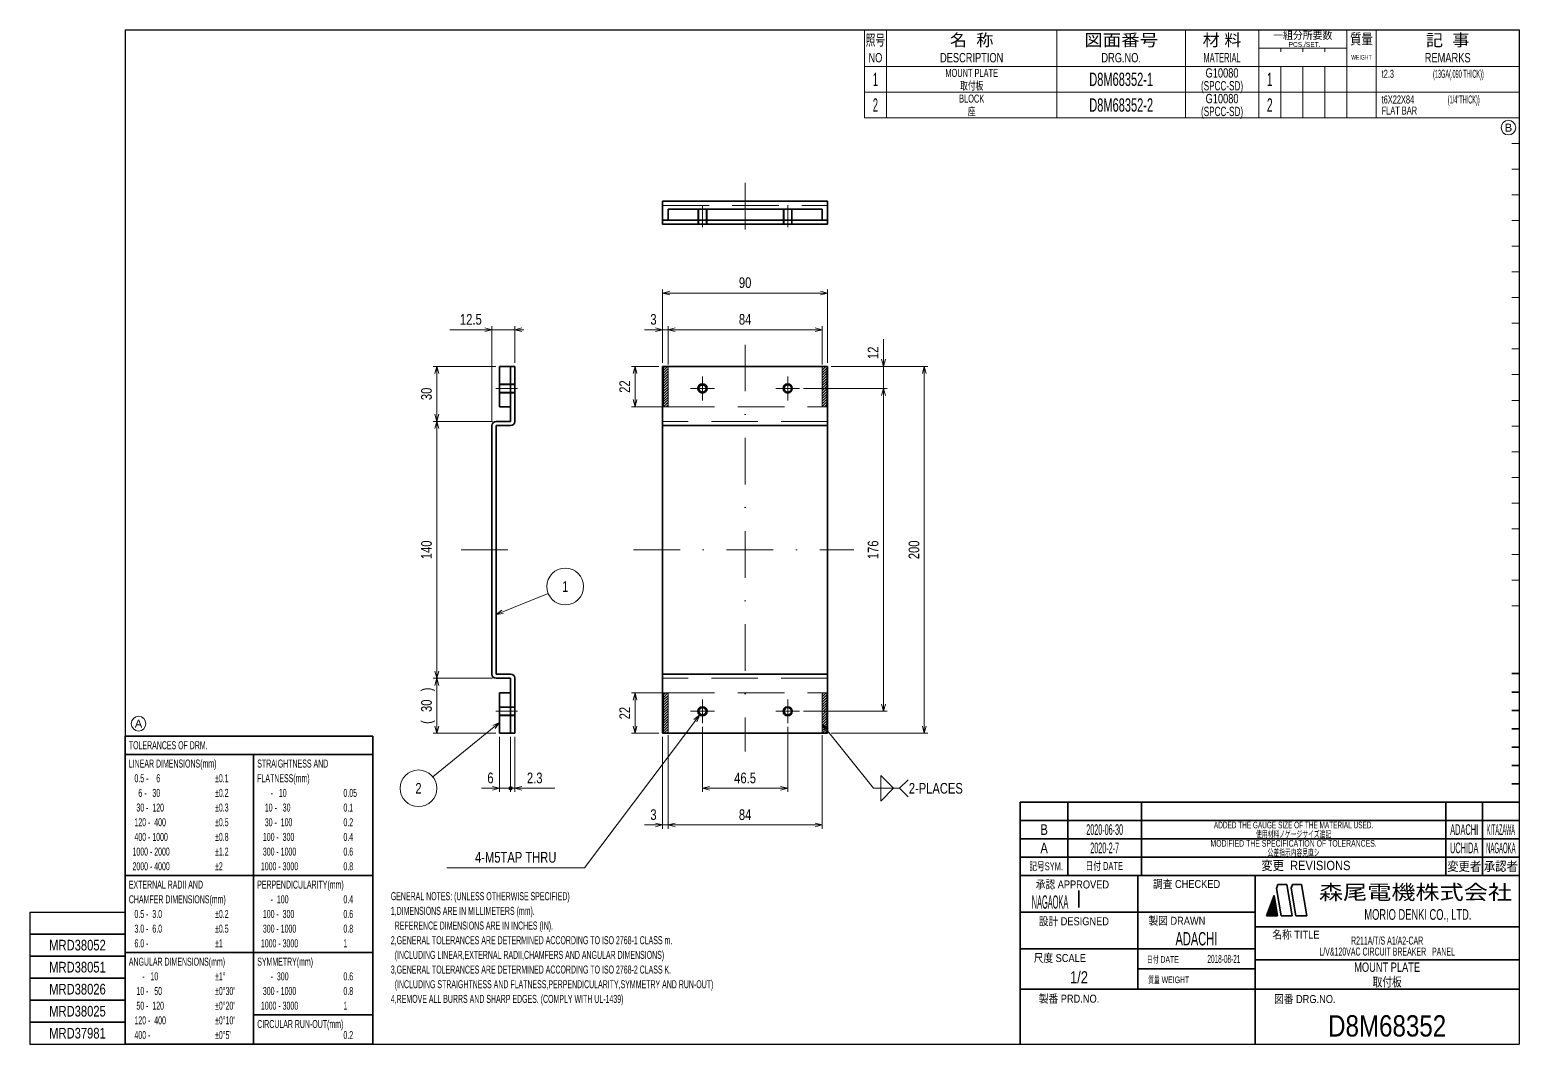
# Model space of a CAD drawing. Header units: millimetres. Extents: x 7 to 913, y 10 to 287.
# Drawn here: x 7 to 413, y 10.2 to 286.8 of the extents above; entities that cross this region are included whole.
import ezdxf
from ezdxf.enums import TextEntityAlignment as Align

# ---------------------------------------------------------------- set-up
doc = ezdxf.new("R2010")
doc.units = ezdxf.units.MM
for name, pattern in [('DASHDOT', [25.3, 12.7, -6.3, 0, -6.3]), ('DASHED', [19, 12.7, -6.3]), ('DIVIDE', [31.6, 12.7, -6.3, 0, -6.3, 0, -6.3])]:
    doc.linetypes.add(name, pattern=pattern)
for name, color, linetype in [('GR1_06', 7, 'Continuous'), ('GR1_15', 7, 'Continuous'), ('GR1_16', 7, 'Continuous'), ('図面枠D8M', 7, 'Continuous'), ('表題、部品表_02', 7, 'Continuous'), ('表題、部品表_03', 7, 'Continuous'), ('表題、部品表_Layer1', 7, 'Continuous')]:
    doc.layers.add(name, color=color, linetype=linetype)
doc.styles.add('HG丸ｺﾞｼｯｸM-PRO', font='')
doc.styles.get('HG丸ｺﾞｼｯｸM-PRO').set_extended_font_data('HG丸ｺﾞｼｯｸM-PRO')
pattern_1 = [(45, (0, 0), (-0.3535534, 0.3535534), [])]

# ---------------------------------------------------------------- blocks, each defined once
blk = doc.blocks.new('BLKF024')
at = {"layer": '図面枠D8M', "color": 4, "linetype": 'Continuous', "lineweight": 13}
for p, q in [((344.778471, 46.998727), (346.524087, 48.744343)), ((344.8594, 47.221078), (346.502888, 48.864566)), ((344.940329, 47.443428), (346.48169, 48.984789)), ((345.021258, 47.665778), (346.460491, 49.105012)), ((345.102186, 47.888128), (346.439293, 49.225235)), ((345.183115, 48.110479), (346.418094, 49.345457)), ((345.264044, 48.332829), (346.396896, 49.46568)), ((345.344973, 48.555179), (346.375697, 49.585903)), ((345.425902, 48.777529), (346.354499, 49.706126)), ((345.506831, 48.999879), (346.3333, 49.826349)), ((345.58776, 49.22223), (346.312102, 49.946572)), ((345.668689, 49.44458), (346.290903, 50.066794)), ((345.749617, 49.66693), (346.269705, 50.187017)), ((345.830546, 49.88928), (346.248506, 50.30724)), ((345.911475, 50.111631), (346.227307, 50.427463)), ((345.992404, 50.333981), (346.206109, 50.547686)), ((346.073333, 50.556331), (346.18491, 50.667909)), ((346.154262, 50.778681), (346.163712, 50.788131)), ((344.157871, 45.246757), (346.693675, 47.782561)), ((344.211969, 45.442276), (346.672477, 47.902784)), ((344.292898, 45.664626), (346.651278, 48.023006)), ((344.299292, 45.246757), (346.714874, 47.662338)), ((344.373827, 45.886976), (346.63008, 48.143229)), ((344.440714, 45.246757), (346.736072, 47.542115)), ((344.454756, 46.109327), (346.608881, 48.263452)), ((344.535684, 46.331677), (346.587682, 48.383675)), ((344.582135, 45.246757), (346.757271, 47.421892)), ((344.616613, 46.554027), (346.566484, 48.503898)), ((344.697542, 46.776377), (346.545285, 48.624121)), ((344.723556, 45.246757), (346.778469, 47.301669)), ((344.864978, 45.246757), (346.799668, 47.181447)), ((345.006399, 45.246757), (346.820866, 47.061224)), ((345.147821, 45.246757), (346.842065, 46.941001)), ((345.289242, 45.246757), (346.863263, 46.820778)), ((345.430663, 45.246757), (346.884462, 46.700555)), ((345.572085, 45.246757), (346.90566, 46.580332)), ((345.713506, 45.246757), (346.926859, 46.46011)), ((345.854927, 45.246757), (346.948057, 46.339887)), ((345.996349, 45.246757), (346.969256, 46.219664)), ((346.13777, 45.246757), (346.990455, 46.099441)), ((346.279191, 45.246757), (347.011653, 45.979218)), ((346.420613, 45.246757), (347.032852, 45.858995)), ((346.562034, 45.246757), (347.05405, 45.738773)), ((346.703455, 45.246757), (347.075249, 45.61855)), ((346.844877, 45.246757), (347.096447, 45.498327)), ((346.986298, 45.246757), (347.117646, 45.378104)), ((347.12772, 45.246757), (347.138844, 45.257881))]:
    blk.add_line(p, q, dxfattribs=at)
blk = doc.blocks.new('BLKF023')
at = {"layer": '図面枠D8M', "color": 2, "linetype": 'Continuous', "lineweight": 25}
for p, q in [((33, 286.75), (413, 286.75)), ((33, 286.75), (33, 10.25)), ((413, 286.75), (413, 10.25)), ((7, 46.25), (7, 10.25)), ((7, 46.25), (33, 46.25)), ((7, 10.25), (413, 10.25))]:
    blk.add_line(p, q, dxfattribs=at)
at = {"layer": '図面枠D8M', "color": 4, "linetype": 'Continuous', "lineweight": 13}
for p, q in [((413, 269.75), (411, 269.75)), ((413, 262.75), (411, 262.75)), ((413, 255.75), (411, 255.75)), ((413, 248.75), (411, 248.75)), ((413, 241.75), (411, 241.75)), ((413, 234.75), (411, 234.75)), ((413, 227.75), (411, 227.75)), ((413, 220.75), (411, 220.75)), ((413, 213.75), (411, 213.75)), ((413, 206.75), (411, 206.75)), ((413, 199.75), (411, 199.75)), ((413, 192.75), (411, 192.75)), ((413, 185.75), (411, 185.75)), ((413, 178.75), (411, 178.75)), ((413, 171.75), (411, 171.75)), ((413, 164.75), (411, 164.75)), ((413, 157.75), (411, 157.75)), ((413, 150.75), (411, 150.75)), ((413, 143.75), (411, 143.75)), ((413, 136.75), (411, 136.75)), ((411, 129.75), (413, 129.75))]:
    blk.add_line(p, q, dxfattribs=at)
at = {"layer": '図面枠D8M', "color": 3, "linetype": 'Continuous', "lineweight": 35}
for p, q in [((413, 111.25), (411, 111.25)), ((413, 106.25), (411, 106.25)), ((413, 101.25), (411, 101.25)), ((413, 96.25), (411, 96.25)), ((413, 91.25), (411, 91.25)), ((413, 86.25), (411, 86.25)), ((413, 81.25), (411, 81.25)), ((277, 76.25), (413, 76.25)), ((277, 76.25), (277, 10.25)), ((290, 76.25), (290, 56.25)), ((310, 76.25), (310, 56.25)), ((393, 76.25), (393, 56.25)), ((403, 76.25), (403, 56.25)), ((277, 71.25), (413, 71.25)), ((277, 66.25), (413, 66.25)), ((277, 61.25), (413, 61.25)), ((277, 56.25), (413, 56.25)), ((309, 56.25), (309, 25.25)), ((341, 56.25), (341, 10.25)), ((346.84, 52.65), (347.23, 53.75)), ((347.23, 53.75), (349.64, 53.75)), ((351.14, 45.25), (349.64, 53.75)), ((351.18, 53.75), (350.82, 52.76)), ((351.18, 53.75), (353.64, 53.75)), ((355.14, 45.25), (353.64, 53.75)), ((293, 52.17), (293, 47.48)), ((344.14, 45.25), (346.16, 50.8)), ((347.14, 45.25), (346.16, 50.8)), ((348.14, 45.25), (346.84, 52.65)), ((352.14, 45.25), (350.82, 52.76)), ((277, 46.25), (341, 46.25)), ((344.14, 45.25), (347.14, 45.25)), ((348.14, 45.25), (351.14, 45.25)), ((352.14, 45.25), (355.14, 45.25)), ((341, 42.25), (413, 42.25)), ((7, 40.25), (33, 40.25)), ((7, 34.25), (33, 34.25)), ((277, 36.25), (341, 36.25)), ((341, 33.25), (413, 33.25)), ((309, 30.75), (341, 30.75)), ((7, 28.25), (33, 28.25)), ((277, 25.25), (413, 25.25)), ((7, 22.25), (33, 22.25)), ((33, 16.25), (7, 16.25))]:
    blk.add_line(p, q, dxfattribs=at)
at = {"layer": '図面枠D8M', "color": 4, "linetype": 'Continuous', "lineweight": 13}
blk.add_blockref('BLKF024', (0, 0), dxfattribs=at)
at = {"layer": '図面枠D8M', "color": 4, "linetype": 'Continuous', "lineweight": 13, "style": 'HG丸ｺﾞｼｯｸM-PRO'}
for s, height, width, p in [('記号SYM.', 2.182, 0.69227, (284.03, 58.74)), ('日付 DATE', 2.182, 0.692507, (299.87, 58.83)), ('変更  REVISIONS', 2.5455, 0.887352, (354.85, 58.97)), ('変更者', 2.545, 0.887717, (398, 58.75)), ('承認者', 2.545, 0.887717, (408, 58.75)), ('承認 APPROVED', 2.1818, 0.863151, (291.21, 53.79)), ('調査 CHECKED', 2.182, 0.863174, (322.34, 53.92)), ('設計 DESIGNED', 2.1818, 0.862613, (291.61, 43.76)), ('製図 DRAWN', 2.182, 0.863099, (319.7, 43.9)), ('名称 TITLE', 2.182, 0.862489, (352.13, 40.11)), ('尺度 SCALE', 2.182, 0.862581, (287.78, 33.74)), ('日付 DATE', 1.818, 0.618255, (315.88, 33.34)), ('質量 WEIGHT', 1.818, 0.618812, (317.46, 27.8)), ('製番 PRD.NO.', 2.182, 0.863299, (290.29, 22.66)), ('図番 DRG.NO.', 2.182, 0.863083, (354.56, 22.56))]:
    blk.add_text(s, height=height, dxfattribs=dict(at, width=width)).set_placement(p, align=Align.MIDDLE_CENTER)
at = {"layer": '図面枠D8M', "color": 2, "linetype": 'Continuous', "lineweight": 25, "style": 'HG丸ｺﾞｼｯｸM-PRO', "width": 1.206081}
blk.add_text('森尾電機株式会社', height=4, dxfattribs=at).set_placement((384.72, 51.68), align=Align.MIDDLE_CENTER)
at = {"layer": '図面枠D8M', "color": 3, "linetype": 'Continuous', "lineweight": 35, "style": 'HG丸ｺﾞｼｯｸM-PRO', "width": 0.652197}
blk.add_text('MORIO DENKI CO., LTD.', height=2.9091, dxfattribs=at).set_placement((385.38, 45.61), align=Align.MIDDLE_CENTER)
blk = doc.blocks.new('BLKF025')
at = {"layer": '図面枠D8M', "color": 3, "linetype": 'Continuous', "lineweight": 35, "style": 'HG丸ｺﾞｼｯｸM-PRO'}
for s, height, width, p in [('B', 2.91, 0.78204, (283.5, 68.75)), ('2020-06-30', 2.909, 0.488281, (300, 68.75)), ('ADDED THE GAUGE SIZE OF THE MATERIAL USED.', 1.8182, 0.578029, (351.5, 70)), ('ADACHI', 2.909, 0.415454, (398, 68.75)), ('KITAZAWA', 2.909, 0.308644, (408, 68.75)), ('A', 2.91, 0.782973, (283.5, 63.75)), ('2020-2-7', 2.909, 0.488281, (300, 63.75)), ('MODIFIED THE SPECIFICATION OF TOLERANCES.', 1.8182, 0.618603, (351.5, 65)), ('UCHIDA', 2.909, 0.415827, (398, 63.75)), ('NAGAOKA', 2.909, 0.334453, (408, 63.75)), ('NAGAOKA', 3.636, 0.414524, (285.11, 49)), ('ADACHI', 3.636, 0.619335, (325, 39)), ('L/V&120VAC CIRCUIT BREAKER\u3000PANEL', 2.1818, 0.522042, (377, 35.5)), ('R211A/T/S A1/A2-CAR', 2.1818, 0.521924, (377, 38.5)), ('2018-08-21', 2.182, 0.482412, (332.5, 33.5)), ('MOUNT PLATE', 2.5455, 0.741539, (377, 31.25)), ('1/2', 3.273, 0.80628, (293, 28.5)), ('D8M68352', 5.818, 0.845432, (377, 15.25))]:
    blk.add_text(s, height=height, dxfattribs=dict(at, width=width)).set_placement(p, align=Align.MIDDLE_CENTER)
blk = doc.blocks.new('BLKF026')
at = {"layer": '表題、部品表_02', "color": 4, "linetype": 'Continuous', "lineweight": 13}
for p, q in [((234.5, 276.75), (234.5, 269.75)), ((234.5, 276.75), (413, 276.75)), ((240.5, 276.75), (240.5, 269.75)), ((287, 276.75), (287, 269.75)), ((322, 276.75), (322, 269.75)), ((342, 276.75), (342, 269.75)), ((348, 276.75), (348, 269.75)), ((354, 276.75), (354, 269.75)), ((360, 269.75), (360, 276.75)), ((366, 276.75), (366, 269.75)), ((374, 276.75), (374, 269.75)), ((413, 276.75), (413, 269.75)), ((234.5, 269.75), (413, 269.75))]:
    blk.add_line(p, q, dxfattribs=at)
blk = doc.blocks.new('BLKF028')
at = {"layer": '表題、部品表_02', "color": 4, "linetype": 'Continuous', "lineweight": 13}
for p, q in [((234.5, 269.75), (234.5, 262.75)), ((234.5, 269.75), (413, 269.75)), ((240.5, 269.75), (240.5, 262.75)), ((287, 269.75), (287, 262.75)), ((322, 269.75), (322, 262.75)), ((342, 269.75), (342, 262.75)), ((348, 269.75), (348, 262.75)), ((354, 269.75), (354, 262.75)), ((360, 262.75), (360, 269.75)), ((366, 269.75), (366, 262.75)), ((374, 269.75), (374, 262.75)), ((413, 269.75), (413, 262.75)), ((234.5, 262.75), (413, 262.75))]:
    blk.add_line(p, q, dxfattribs=at)
blk = doc.blocks.new('BLKF030')
at = {"layer": 'GR1_06', "color": 3, "linetype": 'Continuous', "lineweight": 35}
for p, q in [((139.2, 195), (138.05, 195)), ((138.05, 180), (138.05, 195)), ((139.2, 195), (139.2, 180)), ((132.95, 111.15), (132.95, 178.85)), ((134.1, 180), (138.05, 180)), ((134.1, 111.15), (134.1, 178.85)), ((134.1, 178.85), (138.05, 178.85)), ((134.1, 111.15), (138.05, 111.15)), ((134.1, 110), (138.05, 110)), ((138.05, 95), (138.05, 110)), ((139.2, 110), (139.2, 95)), ((139.2, 95), (138.05, 95))]:
    blk.add_line(p, q, dxfattribs=at)
for centre, start, end in [((134.1, 178.85), 90, 180), ((138.05, 180), 270, 0), ((134.1, 111.15), 180, 270), ((138.05, 110), 0, 90)]:
    blk.add_arc(centre, 1.15, start, end, dxfattribs=at)
blk = doc.blocks.new('BLKF031')
at = {"layer": 'GR1_06', "color": 3, "linetype": 'Continuous', "lineweight": 35}
for p, q in [((179.49, 195), (224.49, 195)), ((179.49, 95), (179.49, 195)), ((224.49, 95), (224.49, 195)), ((224.49, 178.85), (179.49, 178.85)), ((224.49, 111.15), (179.49, 111.15)), ((179.49, 95), (224.49, 95))]:
    blk.add_line(p, q, dxfattribs=at)
at = {"layer": 'GR1_06', "color": 4, "linetype": 'DASHED', "lineweight": 13}
for p, q in [((224.49, 180), (179.49, 180)), ((224.49, 110), (179.49, 110))]:
    blk.add_line(p, q, dxfattribs=at)
blk = doc.blocks.new('BLKF033')
at = {"layer": 'GR1_06', "color": 3, "linetype": 'Continuous', "lineweight": 35}
for radius in [1.25, 1]:
    blk.add_circle((190.36, 189), radius, dxfattribs=at)
blk = doc.blocks.new('BLKF032')
at = {"layer": 'GR1_06', "color": 4, "linetype": 'DASHDOT', "lineweight": 13}
for p, q in [((190.36, 185.75), (190.36, 192.25)), ((193.61, 189), (187.11, 189))]:
    blk.add_line(p, q, dxfattribs=at)
at = {"layer": 'GR1_06', "color": 3, "linetype": 'Continuous', "lineweight": 35}
blk.add_blockref('BLKF033', (0, 0), dxfattribs=at)
blk = doc.blocks.new('BLKF035')
at = {"layer": 'GR1_06', "color": 3, "linetype": 'Continuous', "lineweight": 35}
for radius in [1.25, 1]:
    blk.add_circle((213.61, 189), radius, dxfattribs=at)
blk = doc.blocks.new('BLKF034')
at = {"layer": 'GR1_06', "color": 4, "linetype": 'DASHDOT', "lineweight": 13}
for p, q in [((213.61, 185.75), (213.61, 192.25)), ((216.86, 189), (210.36, 189))]:
    blk.add_line(p, q, dxfattribs=at)
at = {"layer": 'GR1_06', "color": 3, "linetype": 'Continuous', "lineweight": 35}
blk.add_blockref('BLKF035', (0, 0), dxfattribs=at)
blk = doc.blocks.new('BLKF037')
at = {"layer": 'GR1_06', "color": 3, "linetype": 'Continuous', "lineweight": 35}
for radius in [1.25, 1]:
    blk.add_circle((213.61, 101), radius, dxfattribs=at)
blk = doc.blocks.new('BLKF036')
at = {"layer": 'GR1_06', "color": 4, "linetype": 'DASHDOT', "lineweight": 13}
for p, q in [((213.61, 97.75), (213.61, 104.25)), ((216.86, 101), (210.36, 101))]:
    blk.add_line(p, q, dxfattribs=at)
at = {"layer": 'GR1_06', "color": 3, "linetype": 'Continuous', "lineweight": 35}
blk.add_blockref('BLKF037', (0, 0), dxfattribs=at)
blk = doc.blocks.new('BLKF039')
at = {"layer": 'GR1_06', "color": 3, "linetype": 'Continuous', "lineweight": 35}
for radius in [1.25, 1]:
    blk.add_circle((190.36, 101), radius, dxfattribs=at)
blk = doc.blocks.new('BLKF038')
at = {"layer": 'GR1_06', "color": 4, "linetype": 'DASHDOT', "lineweight": 13}
for p, q in [((190.36, 97.75), (190.36, 104.25)), ((193.61, 101), (187.11, 101))]:
    blk.add_line(p, q, dxfattribs=at)
at = {"layer": 'GR1_06', "color": 3, "linetype": 'Continuous', "lineweight": 35}
blk.add_blockref('BLKF039', (0, 0), dxfattribs=at)
blk = doc.blocks.new('BLKF040')
at = {"layer": 'GR1_06', "color": 3, "linetype": 'Continuous', "lineweight": 35}
for p, q in [((135.05, 195), (135.05, 184)), ((138.05, 195), (135.05, 195)), ((138.05, 184), (138.05, 195)), ((138.05, 184), (135.05, 184))]:
    blk.add_line(p, q, dxfattribs=at)
blk = doc.blocks.new('BLKF041')
at = {"layer": 'GR1_06', "color": 3, "linetype": 'Continuous', "lineweight": 35}
for p, q in [((135.05, 95), (135.05, 106)), ((138.05, 106), (135.05, 106)), ((138.05, 106), (138.05, 95)), ((138.05, 95), (135.05, 95))]:
    blk.add_line(p, q, dxfattribs=at)
blk = doc.blocks.new('BLKF042')
at = {"layer": 'GR1_06', "color": 4, "linetype": 'DASHED', "lineweight": 13}
for p, q in [((180.99, 195), (180.99, 184)), ((180.99, 195), (222.99, 195)), ((222.99, 184), (222.99, 195)), ((180.99, 184), (222.99, 184))]:
    blk.add_line(p, q, dxfattribs=at)
blk = doc.blocks.new('BLKF043')
at = {"layer": 'GR1_06', "color": 4, "linetype": 'DASHED', "lineweight": 13}
for p, q in [((180.99, 95), (180.99, 106)), ((180.99, 106), (222.99, 106)), ((222.99, 106), (222.99, 95)), ((180.99, 95), (222.99, 95))]:
    blk.add_line(p, q, dxfattribs=at)
blk = doc.blocks.new('BLKF044')
at = {"layer": 'GR1_06', "color": 4, "linetype": 'DASHED', "lineweight": 13}
for p, q in [((139.2, 190.25), (135.05, 190.25)), ((139.2, 190), (135.05, 190)), ((139.2, 188), (135.05, 188)), ((139.2, 187.75), (135.05, 187.75))]:
    blk.add_line(p, q, dxfattribs=at)
blk = doc.blocks.new('BLKF045')
at = {"layer": 'GR1_06', "color": 4, "linetype": 'DASHED', "lineweight": 13}
for p, q in [((139.2, 102.25), (135.05, 102.25)), ((139.2, 102), (135.05, 102)), ((139.2, 100), (135.05, 100)), ((139.2, 99.75), (135.05, 99.75))]:
    blk.add_line(p, q, dxfattribs=at)
blk = doc.blocks.new('BLKF046')
at = {"layer": 'GR1_06', "color": 3, "linetype": 'Continuous', "lineweight": 35}
for p, q in [((179.49, 240), (224.49, 240)), ((179.49, 233.75), (179.49, 240)), ((224.49, 233.75), (224.49, 240)), ((179.49, 234.9), (224.49, 234.9)), ((179.49, 233.75), (224.49, 233.75))]:
    blk.add_line(p, q, dxfattribs=at)
at = {"layer": 'GR1_06', "color": 4, "linetype": 'DASHED', "lineweight": 13}
blk.add_line((179.49, 238.85), (224.49, 238.85), dxfattribs=at)
blk = doc.blocks.new('BLKF047')
at = {"layer": 'GR1_06', "color": 3, "linetype": 'Continuous', "lineweight": 35}
for p, q in [((222.99, 237.9), (180.99, 237.9)), ((180.99, 234.9), (180.99, 237.9)), ((222.99, 234.9), (222.99, 237.9)), ((180.99, 234.9), (222.99, 234.9))]:
    blk.add_line(p, q, dxfattribs=at)
blk = doc.blocks.new('FXTIP_ARROW_S')
at = {"color": 0, "linetype": 'Continuous', "lineweight": -2}
for q in [(-1, 0), (-0.97, 0.26), (-0.97, -0.26)]:
    blk.add_line((0, 0), q, dxfattribs=at)
blk = doc.blocks.new('FXTIP_ARROW_E')
at = {"color": 0, "linetype": 'Continuous', "lineweight": -2}
for q in [(-1, 0), (-0.97, 0.26), (-0.97, -0.26)]:
    blk.add_line((0, 0), q, dxfattribs=at)
blk = doc.blocks.new('FXTIP_BLACKDOT_S')
at = {"color": 0, "linetype": 'Continuous', "lineweight": -2}
blk.add_line((0, 0), (-1, 0), dxfattribs=at)
at = {"color": 0, "linetype": 'Continuous', "lineweight": -2, "const_width": 0.25}
blk.add_lwpolyline([(-0.125, 0, 1), (0.125, 0, 1)], format="xyb", close=True, dxfattribs=at)
at = {"color": 0, "linetype": 'Continuous', "lineweight": -2}
blk.add_circle((0, 0), 0.25, dxfattribs=at)
blk = doc.blocks.new('BLKF048')
at = {"layer": 'GR1_16', "color": 4, "linetype": 'DIVIDE', "lineweight": 13}
for p, q in [((224.24, 195), (222.99, 195)), ((222.99, 195), (222.99, 184)), ((224.24, 184), (224.24, 195)), ((224.24, 184), (222.99, 184))]:
    blk.add_line(p, q, dxfattribs=at)
blk = doc.blocks.new('BLKF049')
at = {"layer": 'GR1_16', "color": 4, "linetype": 'DIVIDE', "lineweight": 13}
for p, q in [((224.24, 106), (222.99, 106)), ((222.99, 106), (222.99, 95)), ((224.24, 95), (224.24, 106)), ((224.24, 95), (222.99, 95))]:
    blk.add_line(p, q, dxfattribs=at)
blk = doc.blocks.new('BLKF050')
at = {"layer": 'GR1_16', "color": 4, "linetype": 'DIVIDE', "lineweight": 13}
for p, q in [((179.74, 184), (179.74, 195)), ((179.74, 195), (180.99, 195)), ((180.99, 195), (180.99, 184)), ((179.74, 184), (180.99, 184))]:
    blk.add_line(p, q, dxfattribs=at)
blk = doc.blocks.new('BLKF051')
at = {"layer": 'GR1_16', "color": 4, "linetype": 'DIVIDE', "lineweight": 13}
for p, q in [((179.74, 95), (179.74, 106)), ((179.74, 106), (180.99, 106)), ((180.99, 106), (180.99, 95)), ((179.74, 95), (180.99, 95))]:
    blk.add_line(p, q, dxfattribs=at)
blk = doc.blocks.new('BLKF052')
at = {"layer": 'GR1_06', "color": 4, "linetype": 'DASHED', "lineweight": 13}
for p, q in [((189.11, 233.75), (189.11, 237.9)), ((189.36, 233.75), (189.36, 237.9)), ((191.36, 233.75), (191.36, 237.9)), ((191.61, 233.75), (191.61, 237.9))]:
    blk.add_line(p, q, dxfattribs=at)
blk = doc.blocks.new('BLKF053')
at = {"layer": 'GR1_06', "color": 4, "linetype": 'DASHED', "lineweight": 13}
for p, q in [((212.36, 233.75), (212.36, 237.9)), ((212.61, 233.75), (212.61, 237.9)), ((214.61, 233.75), (214.61, 237.9)), ((214.86, 233.75), (214.86, 237.9))]:
    blk.add_line(p, q, dxfattribs=at)
blk = doc.blocks.new('BLKF054')
at = {"layer": 'GR1_16', "color": 4, "linetype": 'Continuous', "lineweight": 13}
for p, q in [((242.47, 80), (238.97, 83.5)), ((238.97, 76.5), (238.97, 83.5)), ((242.47, 80), (238.97, 76.5))]:
    blk.add_line(p, q, dxfattribs=at)
blk = doc.blocks.new('BLKF055')
at = {"layer": '図面枠D8M', "color": 3, "linetype": 'Continuous', "lineweight": 35}
for p, q in [((33, 94.25), (100.5, 94.25)), ((33, 94.25), (33, 10.25)), ((100.5, 10.25), (100.5, 94.25)), ((33, 89.25), (100.5, 89.25)), ((68, 10.25), (68, 89.25)), ((33, 56.25), (68, 56.25)), ((68, 56.25), (100.5, 56.25)), ((33, 35.25), (68, 35.25)), ((68, 35.25), (100.5, 35.25)), ((68, 18.25), (100.5, 18.25)), ((33, 10.25), (100.5, 10.25))]:
    blk.add_line(p, q, dxfattribs=at)
at = {"layer": '図面枠D8M', "color": 4, "linetype": 'Continuous', "lineweight": 13, "style": 'HG丸ｺﾞｼｯｸM-PRO'}
for s, height, width, p in [('TOLERANCES OF DRM.', 2.1818, 0.522208, (34, 91.75)), ('LINEAR DIMENSIONS(mm)', 2.1818, 0.521664, (34, 86.75)), ('STRAIGHTNESS AND', 2.1818, 0.521949, (69, 86.75)), (' 0.5 -    6', 2.1818, 0.524049, (35, 82.75)), ('±0.1', 2.182, 0.52198, (57.5, 82.75)), ('FLATNESS(mm)', 2.1818, 0.521994, (69, 82.75)), ('   6 -   30', 2.1818, 0.52397, (35, 78.75)), ('±0.2', 2.182, 0.52198, (57.5, 78.75)), ('     -   10', 2.1818, 0.524651, (70, 78.75)), ('0.05', 2.182, 0.52205, (92.5, 78.75)), ('  30 -  120', 2.1818, 0.522893, (35, 74.75)), ('±0.3', 2.182, 0.52198, (57.5, 74.75)), ('  10 -   30', 2.1818, 0.523391, (70, 74.75)), ('0.1', 2.182, 0.522424, (92.5, 74.75)), (' 120 -  400', 2.1818, 0.52246, (35, 70.75)), ('±0.5', 2.182, 0.52198, (57.5, 70.75)), ('  30 -  100', 2.1818, 0.522893, (70, 70.75)), ('0.2', 2.182, 0.522424, (92.5, 70.75)), (' 400 - 1000', 2.1818, 0.52208, (35, 66.75)), ('±0.8', 2.182, 0.52198, (57.5, 66.75)), (' 100 -  300', 2.1818, 0.52246, (70, 66.75)), ('0.4', 2.182, 0.522424, (92.5, 66.75)), ('1000 - 2000', 2.1818, 0.521744, (35, 62.75)), ('±1.2', 2.182, 0.52198, (57.5, 62.75)), (' 300 - 1000', 2.1818, 0.52208, (70, 62.75)), ('0.6', 2.182, 0.522424, (92.5, 62.75)), ('2000 - 4000', 2.1818, 0.521744, (35, 58.75)), ('±2', 2.182, 0.521216, (57.5, 58.75)), ('1000 - 3000', 2.1818, 0.521744, (70, 58.75)), ('0.8', 2.182, 0.522424, (92.5, 58.75)), ('EXTERNAL RADII AND', 2.1818, 0.522426, (34, 53.75)), ('PERPENDICULARITY(mm)', 2.1818, 0.521822, (69, 53.75)), ('CHAMFER DIMENSIONS(mm)', 2.1818, 0.521615, (34, 49.75)), ('     -  100', 2.1818, 0.52397, (70, 49.75)), ('0.4', 2.182, 0.522424, (92.5, 49.75)), (' 0.5 -  3.0', 2.1818, 0.523514, (35, 45.75)), ('±0.2', 2.182, 0.52198, (57.5, 45.75)), (' 100 -  300', 2.1818, 0.52246, (70, 45.75)), ('0.6', 2.182, 0.522424, (92.5, 45.75)), (' 3.0 -  6.0', 2.1818, 0.523514, (35, 41.75)), ('±0.5', 2.182, 0.52198, (57.5, 41.75)), (' 300 - 1000', 2.1818, 0.52208, (70, 41.75)), ('0.8', 2.182, 0.522424, (92.5, 41.75)), (' 6.0 -', 2.182, 0.523279, (35, 37.75)), ('±1', 2.182, 0.521216, (57.5, 37.75)), ('1000 - 3000', 2.1818, 0.521744, (70, 37.75)), ('1', 2.18, 0.521199, (92.5, 37.75)), ('ANGULAR DIMENSIONS(mm)', 2.1818, 0.521887, (34, 32.75)), ('SYMMETRY(mm)', 2.1818, 0.521222, (69, 32.75)), ('     -   10', 2.1818, 0.524651, (35, 28.75)), ('±1°', 2.182, 0.52122, (57.5, 28.75)), ('     -  300', 2.1818, 0.52397, (70, 28.75)), ('0.6', 2.182, 0.522424, (92.5, 28.75)), ('  10 -   50', 2.1818, 0.523391, (35, 24.75)), ("±0°30'", 2.182, 0.521679, (57.5, 24.75)), (' 300 - 1000', 2.1818, 0.52208, (70, 24.75)), ('0.8', 2.182, 0.522424, (92.5, 24.75)), ('  50 -  120', 2.1818, 0.522893, (35, 20.75)), ("±0°20'", 2.182, 0.521679, (57.5, 20.75)), ('1000 - 3000', 2.1818, 0.521744, (70, 20.75)), ('1', 2.18, 0.521199, (92.5, 20.75)), (' 120 -  400', 2.1818, 0.52246, (35, 16.75)), ("±0°10'", 2.182, 0.521679, (57.5, 16.75)), ('CIRCULAR RUN-OUT(mm)', 2.1818, 0.521639, (69, 15.75)), (' 400 -', 2.182, 0.52234, (35, 12.75)), ("±0°5'", 2.182, 0.521776, (57.5, 12.75)), ('0.2', 2.182, 0.522424, (92.5, 12.75))]:
    blk.add_text(s, height=height, dxfattribs=dict(at, width=width)).set_placement(p, align=Align.MIDDLE_LEFT)
blk = doc.blocks.new('BLKF056')
at = {"layer": '表題、部品表_Layer1', "color": 4, "linetype": 'Continuous', "lineweight": 13}
blk.add_circle((36.64, 97.62), 2, dxfattribs=at)
at = {"layer": '表題、部品表_Layer1', "color": 4, "linetype": 'Continuous', "lineweight": 13, "style": 'HG丸ｺﾞｼｯｸM-PRO', "width": 1.042301}
blk.add_text('A', height=2.18, dxfattribs=at).set_placement((36.64, 97.62), align=Align.MIDDLE_CENTER)
blk = doc.blocks.new('BLKF058')
at = {"layer": '図面枠D8M', "color": 4, "linetype": 'Continuous', "lineweight": 13}
for p, q in [((234.5, 286.75), (234.5, 276.75)), ((234.5, 286.75), (413, 286.75)), ((240.5, 286.75), (240.5, 276.75)), ((287, 286.75), (287, 276.75)), ((322, 286.75), (322, 276.75)), ((342, 286.75), (342, 276.75)), ((366, 286.75), (366, 276.75)), ((374, 286.75), (374, 276.75)), ((413, 286.75), (413, 276.75)), ((342, 281.75), (366, 281.75)), ((348, 280.75), (348, 281.75)), ((354, 281.75), (354, 280.75)), ((360, 281.75), (360, 280.75)), ((234.5, 276.75), (413, 276.75))]:
    blk.add_line(p, q, dxfattribs=at)
at = {"layer": '図面枠D8M', "color": 3, "linetype": 'Continuous', "lineweight": 35, "style": 'HG丸ｺﾞｼｯｸM-PRO'}
for s, height, width, p in [('照号', 2.909, 0.651535, (237.5, 283.95)), ('名  称', 3.273, 1.042426, (263.75, 283.95)), ('図面番号', 3.273, 1.127518, (304.5, 283.95)), ('材 料', 3.273, 1.042439, (332, 283.95)), ('一組分所要数', 2.036, 0.966638, (354, 285.25)), ('質量', 2.909, 0.781842, (370, 284.25)), ('記  事', 3.273, 1.042426, (393.5, 283.95)), ('NO', 2.545, 0.740841, (237.5, 279.15)), ('DESCRIPTION', 2.5455, 0.741365, (263.75, 279.15)), ('DRG.NO.', 2.545, 0.741189, (304.5, 279.15)), ('MATERIAL', 2.545, 0.594756, (332, 279.15)), ('PCS./SET.', 1.309, 0.862935, (354.5, 282.75)), ('REMARKS', 2.545, 0.742803, (393.5, 279.15)), ('WEIGHT', 1.309, 0.635507, (370, 279.25))]:
    blk.add_text(s, height=height, dxfattribs=dict(at, width=width)).set_placement(p, align=Align.MIDDLE_CENTER)
blk = doc.blocks.new('BLKF057')
at = {"layer": '図面枠D8M', "color": 3, "linetype": 'Continuous', "lineweight": 13}
blk.add_blockref('BLKF058', (0, 0), dxfattribs=at)
blk = doc.blocks.new('BLKF102')
at = {"layer": '表題、部品表_Layer1', "color": 4, "linetype": 'Continuous', "lineweight": 13}
blk.add_circle((410.07, 260.08), 2, dxfattribs=at)
at = {"layer": '表題、部品表_Layer1', "color": 4, "linetype": 'Continuous', "lineweight": 13, "style": 'HG丸ｺﾞｼｯｸM-PRO', "width": 1.04272}
blk.add_text('B', height=2.18, dxfattribs=at).set_placement((410.07, 260.08), align=Align.MIDDLE_CENTER)

msp = doc.modelspace()

# ---------------------------------------------------------------- hatches: boundary and pattern name
at = {"layer": 'GR1_16', "linetype": 'DIVIDE', "lineweight": 13}
h = msp.add_hatch(dxfattribs=at)
h.set_pattern_fill('_USER', color=4, scale=0.5, angle=45, style=0, pattern_type=0)
h.set_pattern_definition(pattern_1)
h.paths.add_polyline_path([(180.99, 195), (179.74, 195), (179.74, 184), (180.99, 184)], flags=0)
h = msp.add_hatch(dxfattribs=at)
h.set_pattern_fill('_USER', color=4, scale=0.5, angle=45, style=0, pattern_type=0)
h.set_pattern_definition(pattern_1)
h.paths.add_polyline_path([(222.99, 195), (224.24, 195), (224.24, 184), (222.99, 184)], flags=0)
h = msp.add_hatch(dxfattribs=at)
h.set_pattern_fill('_USER', color=4, scale=0.5, angle=45, style=0, pattern_type=0)
h.set_pattern_definition(pattern_1)
h.paths.add_polyline_path([(180.99, 106), (179.74, 106), (179.74, 95), (180.99, 95)], flags=0)
h = msp.add_hatch(dxfattribs=at)
h.set_pattern_fill('_USER', color=4, scale=0.5, angle=45, style=0, pattern_type=0)
h.set_pattern_definition(pattern_1)
h.paths.add_polyline_path([(222.99, 106), (224.24, 106), (224.24, 95), (222.99, 95)], flags=0)

# ---------------------------------------------------------------- linework, layer by layer
at = {"layer": 'GR1_06', "color": 4, "linetype": 'DASHDOT', "lineweight": 13}
for p, q in [((201.99, 245), (201.99, 226.68)), ((190.36, 232.96), (190.36, 238.93)), ((213.61, 232.96), (213.61, 238.93)), ((201.99, 200.91), (201.99, 90)), ((139.99, 189), (134.02, 189)), ((124.61, 145), (139.68, 145)), ((171.56, 145), (231.62, 145)), ((139.99, 101), (134.02, 101))]:
    msp.add_line(p, q, dxfattribs=at)
at = {"layer": 'GR1_15', "color": 4, "linetype": 'Continuous', "lineweight": 13}
for p, q in [((134.1, 127.37), (148.32, 133.12)), ((135.05, 97.94), (116.83, 83.15))]:
    msp.add_line(p, q, dxfattribs=at)
for centre in [(152.95, 135), (112.95, 80)]:
    msp.add_circle(centre, 5, dxfattribs=at)
at = {"layer": 'GR1_16', "color": 4, "linetype": 'Continuous', "lineweight": 13}
for p, q in [((179.49, 196), (179.49, 216)), ((224.49, 196), (224.49, 216)), ((179.49, 215), (224.49, 215)), ((121.5, 205), (132.95, 205)), ((132.95, 179.85), (132.95, 206)), ((132.95, 205), (139.2, 205)), ((139.2, 196), (139.2, 206)), ((139.2, 205), (141.7, 205)), ((174.53, 205), (179.49, 205)), ((179.49, 196), (179.49, 206)), ((179.49, 205), (180.99, 205)), ((180.99, 195.5), (180.99, 206)), ((180.99, 205), (222.99, 205)), ((222.99, 195.5), (222.99, 206)), ((239.7, 195), (239.7, 202.41)), ((134.05, 195), (116.95, 195)), ((117.95, 180), (117.95, 195)), ((178.49, 195), (170.99, 195)), ((171.99, 184), (171.99, 195)), ((225.49, 195), (251.84, 195)), ((225.49, 195), (240.7, 195)), ((239.7, 189), (239.7, 195)), ((250.84, 95), (250.84, 195)), ((217.86, 189), (240.7, 189)), ((239.7, 101), (239.7, 189)), ((179.99, 184), (170.99, 184)), ((133.1, 180), (116.95, 180)), ((117.95, 110), (117.95, 180)), ((133.1, 110), (116.95, 110)), ((117.95, 95), (117.95, 110)), ((179.99, 106), (170.99, 106)), ((171.99, 95), (171.99, 106)), ((189.61, 100), (158.22, 58.37)), ((217.86, 101), (240.7, 101)), ((222.99, 97.49), (236.99, 80)), ((134.05, 95), (116.95, 95)), ((135.05, 94), (135.05, 79)), ((138.05, 94), (138.05, 79)), ((139.2, 94), (139.2, 79)), ((178.49, 95), (170.99, 95)), ((179.49, 94), (179.49, 69)), ((180.99, 94.5), (180.99, 69)), ((190.36, 96.75), (190.36, 79)), ((213.61, 96.75), (213.61, 79)), ((222.99, 94.5), (222.99, 69)), ((225.49, 95), (251.84, 95)), ((246.41, 82.29), (244.11, 80)), ((130.09, 80), (135.05, 80)), ((135.05, 80), (138.05, 80)), ((138.05, 80), (139.2, 80)), ((139.2, 80), (150.08, 80)), ((190.36, 80), (213.61, 80)), ((236.99, 80), (244.11, 80)), ((246.41, 77.71), (244.11, 80)), ((174.53, 70), (179.49, 70)), ((179.49, 70), (180.99, 70)), ((180.99, 70), (222.99, 70)), ((158.22, 58.37), (120.7, 58.37))]:
    msp.add_line(p, q, dxfattribs=at)

# ---------------------------------------------------------------- block references
at = {"layer": 'GR1_06', "color": 3, "linetype": 'Continuous', "lineweight": 35}
for name in ['BLKF046', 'BLKF047', 'BLKF030', 'BLKF040', 'BLKF031', 'BLKF041']:
    msp.add_blockref(name, (0, 0), dxfattribs=at)
at = {"layer": 'GR1_06', "color": 4, "linetype": 'DASHED', "lineweight": 13}
for name in ['BLKF052', 'BLKF053', 'BLKF042', 'BLKF044', 'BLKF043', 'BLKF045']:
    msp.add_blockref(name, (0, 0), dxfattribs=at)
at = {"layer": 'GR1_06', "color": 4, "linetype": 'DASHDOT', "lineweight": 13}
for name in ['BLKF032', 'BLKF034', 'BLKF038', 'BLKF036']:
    msp.add_blockref(name, (0, 0), dxfattribs=at)
at = {"layer": 'GR1_15', "color": 4, "linetype": 'Continuous', "lineweight": 13, "xscale": 2, "yscale": 2}
for p, rotation in [((134.1, 127.37), 202.0303193093311), ((135.05, 97.94), 39.07237977367004)]:
    msp.add_blockref('FXTIP_ARROW_S', p, dxfattribs=dict(at, rotation=rotation))
at = {"layer": 'GR1_16', "color": 4, "linetype": 'Continuous', "lineweight": 13, "xscale": 2, "yscale": 2}
for name, p, rotation in [('FXTIP_ARROW_S', (179.49, 215), 180), ('FXTIP_ARROW_E', (224.49, 215), 360), ('FXTIP_ARROW_E', (132.95, 205), 360), ('FXTIP_ARROW_S', (139.2, 205), 180), ('FXTIP_ARROW_E', (179.49, 205), 360), ('FXTIP_ARROW_S', (180.99, 205), 180), ('FXTIP_ARROW_E', (222.99, 205), 360), ('FXTIP_ARROW_E', (117.95, 195), 90), ('FXTIP_ARROW_E', (171.99, 195), 90), ('FXTIP_ARROW_S', (239.7, 195), 270), ('FXTIP_ARROW_E', (250.84, 195), 90), ('FXTIP_ARROW_E', (239.7, 189), 90), ('FXTIP_ARROW_S', (171.99, 184), 270), ('FXTIP_ARROW_S', (117.95, 180), 270), ('FXTIP_ARROW_E', (117.95, 180), 90), ('FXTIP_ARROW_S', (117.95, 110), 270), ('FXTIP_ARROW_E', (117.95, 110), 90), ('FXTIP_ARROW_E', (171.99, 106), 90), ('FXTIP_ARROW_S', (239.7, 101), 270), ('FXTIP_ARROW_S', (189.61, 100), 52.98252823223839), ('FXTIP_ARROW_S', (222.99, 97.49), 128.6767192248432), ('FXTIP_ARROW_S', (117.95, 95), 270), ('FXTIP_ARROW_S', (171.99, 95), 270), ('FXTIP_ARROW_S', (250.84, 95), 270), ('FXTIP_ARROW_E', (135.05, 80), 360), ('FXTIP_BLACKDOT_S', (138.05, 80), 180), ('FXTIP_ARROW_S', (139.2, 80), 180), ('FXTIP_ARROW_S', (190.36, 80), 180), ('FXTIP_ARROW_E', (213.61, 80), 360), ('FXTIP_ARROW_E', (179.49, 70), 360), ('FXTIP_ARROW_S', (180.99, 70), 180), ('FXTIP_ARROW_E', (222.99, 70), 360)]:
    msp.add_blockref(name, p, dxfattribs=dict(at, rotation=rotation))
at = {"layer": 'GR1_16', "color": 4, "linetype": 'DIVIDE', "lineweight": 13}
for name in ['BLKF050', 'BLKF048', 'BLKF051', 'BLKF049']:
    msp.add_blockref(name, (0, 0), dxfattribs=at)
at = {"layer": 'GR1_16', "color": 4, "linetype": 'Continuous', "lineweight": 13}
msp.add_blockref('BLKF054', (0, 0), dxfattribs=at)
at = {"layer": '図面枠D8M', "color": 4, "linetype": 'Continuous', "lineweight": 35}
msp.add_blockref('BLKF023', (0, 0), dxfattribs=at)
at = {"layer": '図面枠D8M', "color": 3, "linetype": 'Continuous', "lineweight": 13}
msp.add_blockref('BLKF057', (0, 0), dxfattribs=at)
at = {"layer": '図面枠D8M', "color": 4, "linetype": 'Continuous', "lineweight": 13}
msp.add_blockref('BLKF055', (0, 0), dxfattribs=at)
at = {"layer": '図面枠D8M', "color": 3, "linetype": 'Continuous', "lineweight": 35}
msp.add_blockref('BLKF025', (0, 0), dxfattribs=at)
at = {"layer": '表題、部品表_02', "color": 4, "linetype": 'Continuous', "lineweight": 13}
for name in ['BLKF026', 'BLKF028']:
    msp.add_blockref(name, (0, 0), dxfattribs=at)
at = {"layer": '表題、部品表_Layer1', "color": 4, "linetype": 'Continuous', "lineweight": 13}
for name in ['BLKF102', 'BLKF056']:
    msp.add_blockref(name, (0, 0), dxfattribs=at)

# ---------------------------------------------------------------- texts
at = {"layer": 'GR1_15', "color": 3, "linetype": 'Continuous', "lineweight": 35, "style": 'HG丸ｺﾞｼｯｸM-PRO', "width": 0.784542}
for s, p in [('1', (152.95, 135)), ('2', (112.95, 80))]:
    msp.add_text(s, height=2.91, rotation=0, dxfattribs=at).set_placement(p, align=Align.MIDDLE_CENTER)
at = {"layer": 'GR1_16', "color": 3, "linetype": 'Continuous', "lineweight": 35, "style": 'HG丸ｺﾞｼｯｸM-PRO'}
for s, height, rotation, width, p in [('90', 2.909, 0, 0.784542, (201.99, 215.5)), ('3', 2.91, 0, 0.784542, (177.01, 205.5)), ('84', 2.909, 0, 0.784542, (201.99, 205.5)), ('12', 2.909, 90, 0.784542, (239.2, 198.7)), ('22', 2.909, 90, 0.784542, (171.49, 189.5)), ('30', 2.909, 90, 0.784542, (117.45, 187.5)), ('140', 2.909, 90, 0.784542, (117.45, 145)), ('176', 2.909, 90, 0.784542, (239.2, 145)), ('200', 2.909, 90, 0.784542, (250.34, 145)), (')', 2.91, 90, 0.781868, (117.45, 106.94)), ('30', 2.909, 90, 0.784542, (117.45, 102.5)), ('22', 2.909, 90, 0.784542, (171.49, 100.5)), ('(', 2.91, 90, 0.781868, (117.45, 98.06)), ('6', 2.91, 0, 0.784542, (132.57, 80.5)), ('2.3', 2.909, 0, 0.784839, (144.64, 80.5)), ('46.5', 2.909, 0, 0.784749, (201.99, 80.5)), ('3', 2.91, 0, 0.784542, (177.01, 70.5)), ('84', 2.909, 0, 0.784542, (201.99, 70.5))]:
    msp.add_text(s, height=height, rotation=rotation, dxfattribs=dict(at, width=width)).set_placement(p, align=Align.BOTTOM_CENTER)
for s, height, width, p in [('12.5', 2.909, 0.784749, (127.23, 205.5)), ('4-M5TAP THRU', 2.9091, 0.783037, (139.46, 58.87))]:
    msp.add_text(s, height=height, dxfattribs=dict(at, width=width)).set_placement(p, align=Align.BOTTOM_CENTER)
at = {"layer": 'GR1_16', "color": 3, "linetype": 'Continuous', "lineweight": 35, "style": 'HG丸ｺﾞｼｯｸM-PRO', "width": 0.78274}
msp.add_text('2-PLACES', height=2.909, dxfattribs=at).set_placement((246.61, 80), align=Align.MIDDLE_LEFT)
at = {"layer": '図面枠D8M', "color": 3, "linetype": 'Continuous', "lineweight": 35, "style": 'HG丸ｺﾞｼｯｸM-PRO'}
for s, height, width, p in [('使用材料ノゲージサイズ追記', 1.8182, 0.618958, (351.5, 67.5)), ('公差指示内容見直シ', 1.818, 0.618958, (351.5, 62.5)), ('MRD38052', 2.909, 0.783793, (20, 37.25)), ('MRD38051', 2.909, 0.783793, (20, 31.25)), ('取付板', 2.545, 0.741121, (377, 27.25)), ('MRD38026', 2.909, 0.783793, (20, 25.25)), ('MRD38025', 2.909, 0.783793, (20, 19.25)), ('MRD37981', 2.909, 0.783793, (20, 13.25))]:
    msp.add_text(s, height=height, dxfattribs=dict(at, width=width)).set_placement(p, align=Align.MIDDLE_CENTER)
for s, width, p in [('GENERAL NOTES: (UNLESS OTHERWISE SPECIFIED)', 0.52211, (105.41, 51.69)), ('1,DIMENSIONS ARE IN MILLIMETERS (mm).', 0.522052, (105.41, 47.69)), ('  REFERENCE DIMENSIONS ARE IN INCHES (IN).', 0.522009, (105.41, 43.69)), ('2,GENERAL TOLERANCES ARE DETERMINED ACCORDING TO ISO 2768-1 CLASS m.', 0.522186, (105.41, 39.69)), ('  (INCLUDING LINEAR,EXTERNAL RADII,CHAMFERS AND ANGULAR DIMENSIONS)', 0.522355, (105.41, 35.69)), ('3,GENERAL TOLERANCES ARE DETERMINED ACCORDING TO ISO 2768-2 CLASS K.', 0.52223, (105.41, 31.69)), ('  (INCLUDING STRAIGHTNESS AND FLATNESS,PERPENDICULARITY,SYMMETRY AND RUN-OUT)', 0.522087, (105.41, 27.69)), ('4,REMOVE ALL BURRS AND SHARP EDGES. (COMPLY WITH UL-1439)', 0.52235, (105.41, 23.69))]:
    msp.add_text(s, height=2.1818, dxfattribs=dict(at, width=width)).set_placement(p, align=Align.TOP_LEFT)
at = {"layer": '表題、部品表_03', "color": 3, "linetype": 'Continuous', "lineweight": 35, "style": 'HG丸ｺﾞｼｯｸM-PRO'}
for s, height, width, p in [('MOUNT PLATE', 2.1818, 0.692407, (263.75, 275)), ('G10080', 2.545, 0.740408, (332, 275)), ('1', 3.64, 0.521199, (237.5, 273.25)), ('取付板', 2.182, 0.692256, (263.75, 271.5)), ('D8M68352-1', 3.636, 0.619404, (304.5, 273.25)), ('(SPCC-SD)', 2.545, 0.652377, (332, 271.5)), ('1', 3.64, 0.576062, (345, 273.25)), ('2', 3.64, 0.521199, (237.5, 266.25)), ('BLOCK', 2.182, 0.693284, (263.75, 268)), ('D8M68352-2', 3.636, 0.619404, (304.5, 266.25)), ('G10080', 2.545, 0.740408, (332, 268)), ('2', 3.64, 0.576062, (345, 266.25)), ('座', 2.18, 0.692256, (263.75, 264.5)), ('(SPCC-SD)', 2.545, 0.652377, (332, 264.5))]:
    msp.add_text(s, height=height, dxfattribs=dict(at, width=width)).set_placement(p, align=Align.MIDDLE_CENTER)
for s, height, width, p in [('t2.3', 2.182, 0.690457, (375.5, 274.75)), ('(13GA(.090 THICK))', 2.1818, 0.416535, (389.5, 274.75)), ('t6X22X84', 2.182, 0.692008, (375.5, 267.75)), ('(1/4"THICK))', 2.1818, 0.416609, (393.5, 267.75)), ('FLAT BAR', 2.182, 0.692996, (375.5, 264.75))]:
    msp.add_text(s, height=height, dxfattribs=dict(at, width=width)).set_placement(p, align=Align.MIDDLE_LEFT)

doc.saveas('drawing.dxf')
